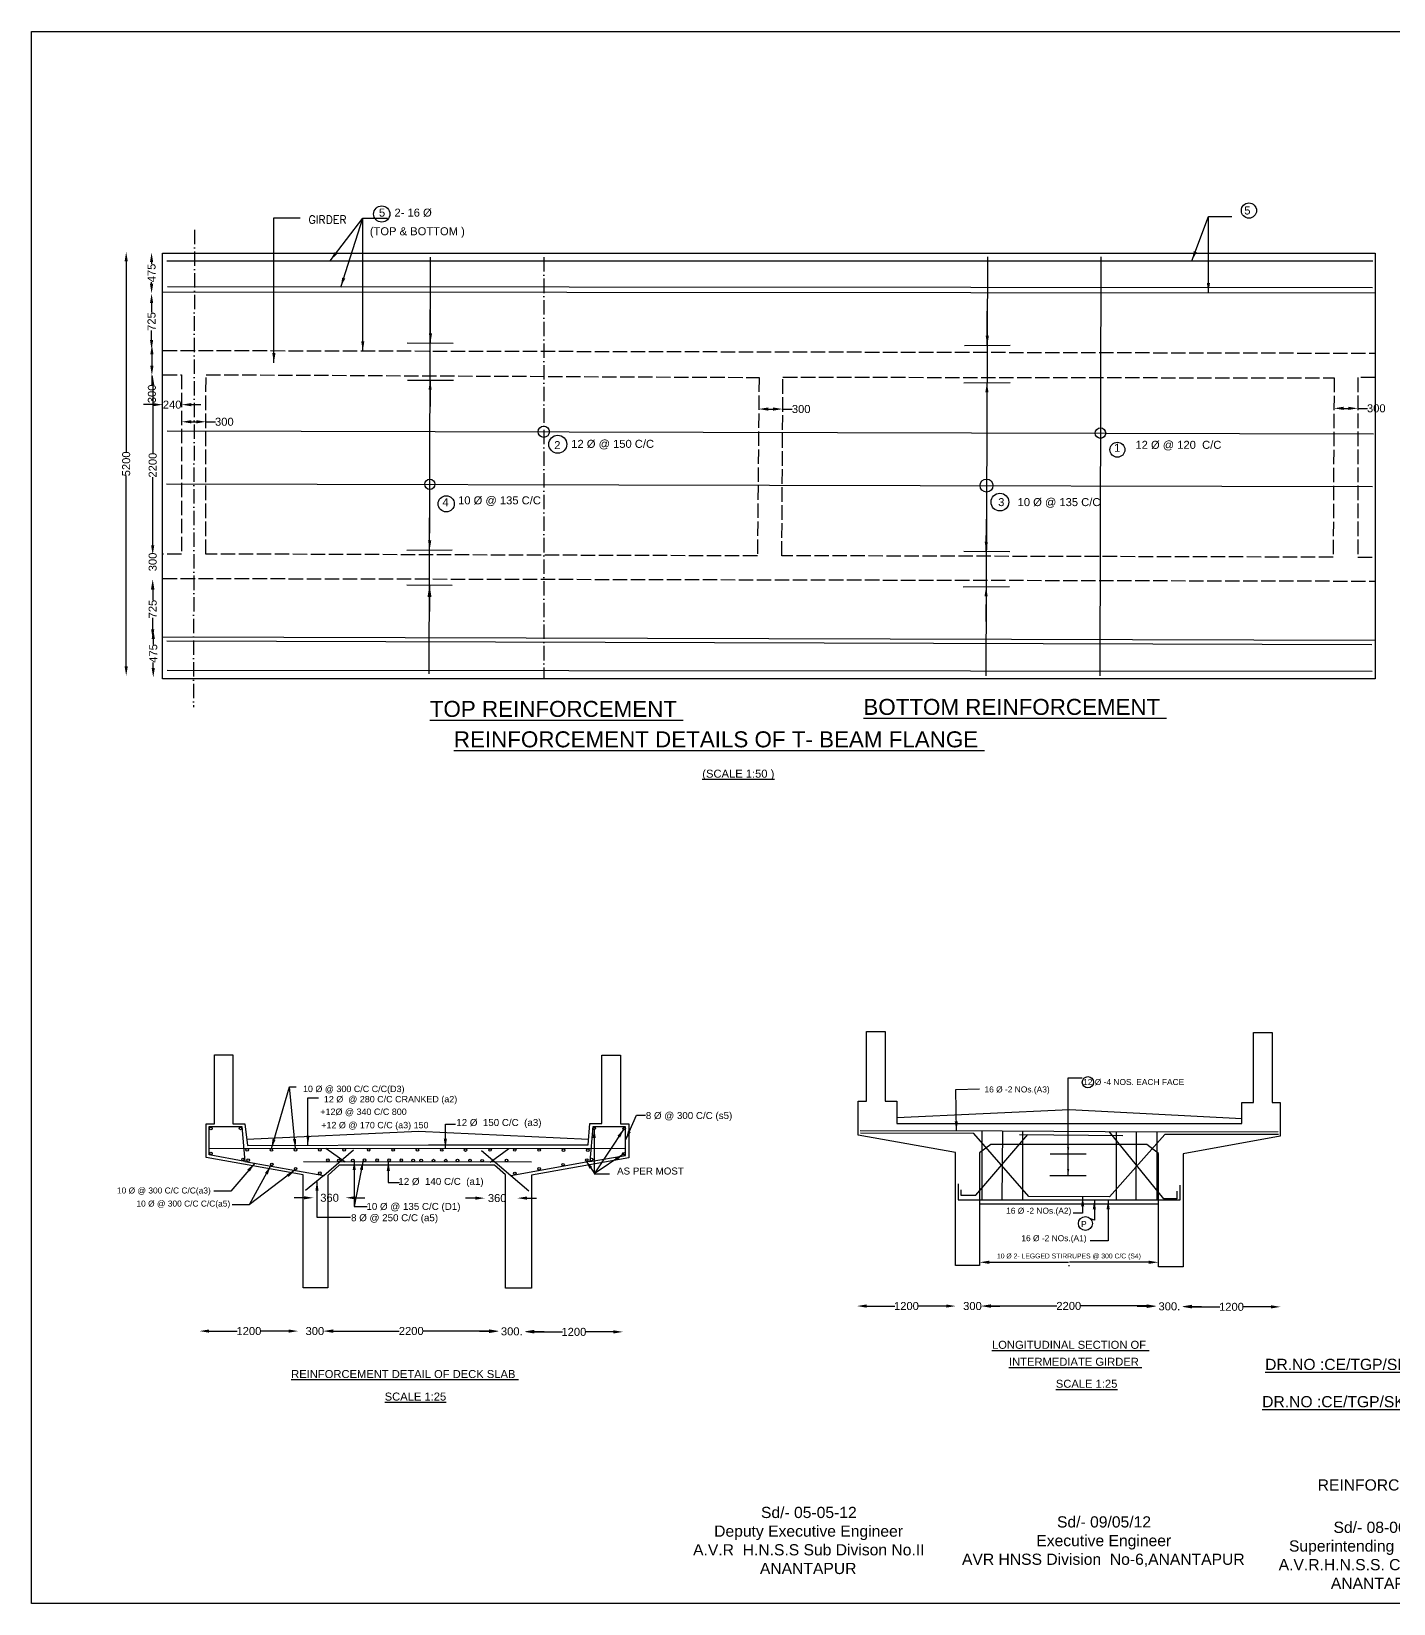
# Model space of a CAD drawing. Header units: millimetres. Extents: x 5124 to 2250965, y 2311 to 43897195.
# Drawn here: x 2223719 to 2240737, y 43877546 to 43897195 of the extents above; entities that cross this region are included whole.
import ezdxf

# ---------------------------------------------------------------- set-up
doc = ezdxf.new("R2010")
doc.units = ezdxf.units.MM
doc.header["$LTSCALE"] = 15
doc.header["$MEASUREMENT"] = 0
doc.linetypes.add('ACAD_ISO02W100', pattern=[15, 12, -3])
doc.linetypes.add('ACAD_ISO10W100', pattern=[18, 12, -3, 0, -3])
for name, color, linetype in [('DIMENSION', 7, 'Continuous'), ('DRAWING', 2, 'Continuous'), ('TEXT', 7, 'Continuous')]:
    doc.layers.add(name, color=color, linetype=linetype)
doc.styles.add('section', font='complex.shx', dxfattribs={"height": 100})
doc.styles.get("Standard").update_dxf_attribs({"font": 'arial.ttf', "height": 100})
doc.dimstyles.get("Standard").update_dxf_attribs({"dimtxt": 100, "dimasz": 100, "dimexe": 0.18, "dimexo": 0.0625, "dimgap": 0.09, "dimtad": 0, "dimdec": 0, "dimzin": 0, "dimdsep": 46, "dimtxsty": 'Standard', "dimcen": 0.09, "dimse1": 1, "dimse2": 1, "dimadec": 0, "dimazin": 0, "dimtfac": 1, "dimtdec": 0, "dimtofl": 0, "dimtmove": 0, "dimatfit": 3, "dimfxl": 1, "dimtolj": 1, "dimtzin": 0, "dimarcsym": 0})

# ---------------------------------------------------------------- blocks, each defined once
blk = doc.blocks.new('*D10')
at = {"layer": 'Defpoints', "color": 0, "transparency": 16777216}
for p in [(2234035, 43881264), (2235268, 43881264), (2235268, 43881264)]:
    blk.add_point(p, dxfattribs=at)
at = {"layer": 'DIMENSION', "color": 0, "lineweight": -2, "transparency": 16777216}
for p, q in [((2234155, 43881264), (2234507, 43881264)), ((2235148, 43881264), (2234796, 43881264))]:
    blk.add_line(p, q, dxfattribs=at)
at = {"layer": 'DIMENSION', "color": 0, "transparency": 16777216}
for points in [[(2234155, 43881284), (2234155, 43881244), (2234035, 43881264)], [(2235148, 43881284), (2235148, 43881244), (2235268, 43881264)]]:
    blk.add_solid(points, dxfattribs=at)
at = {"layer": 'DIMENSION', "color": 0, "transparency": 16777216, "insert": (2234651, 43881264), "char_height": 100, "attachment_point": 5}
blk.add_mtext('\\A1;1200', dxfattribs=at)
blk = doc.blocks.new('*D11')
at = {"layer": 'Defpoints', "color": 0, "transparency": 16777216}
for p in [(2235268, 43881264), (2235578, 43881264), (2235578, 43881264)]:
    blk.add_point(p, dxfattribs=at)
at = {"layer": 'DIMENSION', "color": 0, "lineweight": -2, "transparency": 16777216}
for p, q in [((2235148, 43881264), (2235028, 43881264)), ((2235698, 43881264), (2235818, 43881264))]:
    blk.add_line(p, q, dxfattribs=at)
at = {"layer": 'DIMENSION', "color": 0, "transparency": 16777216}
for points in [[(2235148, 43881284), (2235148, 43881244), (2235268, 43881264)], [(2235698, 43881284), (2235698, 43881244), (2235578, 43881264)]]:
    blk.add_solid(points, dxfattribs=at)
at = {"layer": 'DIMENSION', "color": 0, "transparency": 16777216, "insert": (2235476, 43881264), "char_height": 100, "attachment_point": 5}
blk.add_mtext('\\A1;300', dxfattribs=at)
blk = doc.blocks.new('*D12')
at = {"layer": 'Defpoints', "color": 0, "transparency": 16777216}
for p in [(2235586, 43881265), (2237773, 43881265), (2237773, 43881265)]:
    blk.add_point(p, dxfattribs=at)
at = {"layer": 'DIMENSION', "color": 0, "lineweight": -2, "transparency": 16777216}
for p, q in [((2235706, 43881265), (2236529, 43881265)), ((2237653, 43881265), (2236830, 43881265))]:
    blk.add_line(p, q, dxfattribs=at)
at = {"layer": 'DIMENSION', "color": 0, "transparency": 16777216}
for points in [[(2235706, 43881285), (2235706, 43881245), (2235586, 43881265)], [(2237653, 43881285), (2237653, 43881245), (2237773, 43881265)]]:
    blk.add_solid(points, dxfattribs=at)
at = {"layer": 'DIMENSION', "color": 0, "transparency": 16777216, "insert": (2236679, 43881265), "char_height": 100, "attachment_point": 5}
blk.add_mtext('\\A1;2200', dxfattribs=at)
blk = doc.blocks.new('*D13')
at = {"layer": 'Defpoints', "color": 0, "transparency": 16777216}
for p in [(2237773, 43881265), (2238099, 43881265), (2238099, 43881260)]:
    blk.add_point(p, dxfattribs=at)
at = {"layer": 'DIMENSION', "color": 0, "lineweight": -2, "transparency": 16777216}
for p, q in [((2237653, 43881260), (2237533, 43881260)), ((2238219, 43881260), (2238339, 43881260))]:
    blk.add_line(p, q, dxfattribs=at)
at = {"layer": 'DIMENSION', "color": 0, "transparency": 16777216}
for points in [[(2237653, 43881280), (2237653, 43881240), (2237773, 43881260)], [(2238219, 43881280), (2238219, 43881240), (2238099, 43881260)]]:
    blk.add_solid(points, dxfattribs=at)
at = {"layer": 'DIMENSION', "color": 0, "transparency": 16777216, "insert": (2237936, 43881260), "char_height": 100, "attachment_point": 5}
blk.add_mtext('\\A1;300.', dxfattribs=at)
blk = doc.blocks.new('*D14')
at = {"layer": 'Defpoints', "color": 0, "transparency": 16777216}
for p in [(2238099, 43881260), (2239324, 43881260), (2239324, 43881254)]:
    blk.add_point(p, dxfattribs=at)
at = {"layer": 'DIMENSION', "color": 0, "lineweight": -2, "transparency": 16777216}
for p, q in [((2238219, 43881254), (2238567, 43881254)), ((2239204, 43881254), (2238856, 43881254))]:
    blk.add_line(p, q, dxfattribs=at)
at = {"layer": 'DIMENSION', "color": 0, "transparency": 16777216}
for points in [[(2238219, 43881274), (2238219, 43881234), (2238099, 43881254)], [(2239204, 43881274), (2239204, 43881234), (2239324, 43881254)]]:
    blk.add_solid(points, dxfattribs=at)
at = {"layer": 'DIMENSION', "color": 0, "transparency": 16777216, "insert": (2238712, 43881254), "char_height": 100, "attachment_point": 5}
blk.add_mtext('\\A1;1200', dxfattribs=at)
blk = doc.blocks.new('*D15')
at = {"layer": 'Defpoints', "color": 0, "transparency": 16777216}
for p in [(2225819, 43880951), (2227052, 43880951), (2227052, 43880951)]:
    blk.add_point(p, dxfattribs=at)
at = {"layer": 'DIMENSION', "color": 0, "lineweight": -2, "transparency": 16777216}
for p, q in [((2225939, 43880951), (2226291, 43880951)), ((2226932, 43880951), (2226580, 43880951))]:
    blk.add_line(p, q, dxfattribs=at)
at = {"layer": 'DIMENSION', "color": 0, "transparency": 16777216}
for points in [[(2225939, 43880971), (2225939, 43880931), (2225819, 43880951)], [(2226932, 43880971), (2226932, 43880931), (2227052, 43880951)]]:
    blk.add_solid(points, dxfattribs=at)
at = {"layer": 'DIMENSION', "color": 0, "transparency": 16777216, "insert": (2226436, 43880951), "char_height": 100, "attachment_point": 5}
blk.add_mtext('\\A1;1200', dxfattribs=at)
blk = doc.blocks.new('*D16')
at = {"layer": 'Defpoints', "color": 0, "transparency": 16777216}
for p in [(2227052, 43880951), (2227362, 43880951), (2227362, 43880951)]:
    blk.add_point(p, dxfattribs=at)
at = {"layer": 'DIMENSION', "color": 0, "lineweight": -2, "transparency": 16777216}
for p, q in [((2226932, 43880951), (2226812, 43880951)), ((2227482, 43880951), (2227602, 43880951))]:
    blk.add_line(p, q, dxfattribs=at)
at = {"layer": 'DIMENSION', "color": 0, "transparency": 16777216}
for points in [[(2226932, 43880971), (2226932, 43880931), (2227052, 43880951)], [(2227482, 43880971), (2227482, 43880931), (2227362, 43880951)]]:
    blk.add_solid(points, dxfattribs=at)
at = {"layer": 'DIMENSION', "color": 0, "transparency": 16777216, "insert": (2227260, 43880951), "char_height": 100, "attachment_point": 5}
blk.add_mtext('\\A1;300', dxfattribs=at)
blk = doc.blocks.new('*D17')
at = {"layer": 'Defpoints', "color": 0, "transparency": 16777216}
for p in [(2227370, 43880952), (2229557, 43880952), (2229557, 43880952)]:
    blk.add_point(p, dxfattribs=at)
at = {"layer": 'DIMENSION', "color": 0, "lineweight": -2, "transparency": 16777216}
for p, q in [((2227490, 43880952), (2228314, 43880952)), ((2229437, 43880952), (2228614, 43880952))]:
    blk.add_line(p, q, dxfattribs=at)
at = {"layer": 'DIMENSION', "color": 0, "transparency": 16777216}
for points in [[(2227490, 43880972), (2227490, 43880932), (2227370, 43880952)], [(2229437, 43880972), (2229437, 43880932), (2229557, 43880952)]]:
    blk.add_solid(points, dxfattribs=at)
at = {"layer": 'DIMENSION', "color": 0, "transparency": 16777216, "insert": (2228464, 43880952), "char_height": 100, "attachment_point": 5}
blk.add_mtext('\\A1;2200', dxfattribs=at)
blk = doc.blocks.new('*D18')
at = {"layer": 'Defpoints', "color": 0, "transparency": 16777216}
for p in [(2229557, 43880952), (2229883, 43880952), (2229883, 43880947)]:
    blk.add_point(p, dxfattribs=at)
at = {"layer": 'DIMENSION', "color": 0, "lineweight": -2, "transparency": 16777216}
for p, q in [((2229437, 43880947), (2229317, 43880947)), ((2230003, 43880947), (2230123, 43880947))]:
    blk.add_line(p, q, dxfattribs=at)
at = {"layer": 'DIMENSION', "color": 0, "transparency": 16777216}
for points in [[(2229437, 43880967), (2229437, 43880927), (2229557, 43880947)], [(2230003, 43880967), (2230003, 43880927), (2229883, 43880947)]]:
    blk.add_solid(points, dxfattribs=at)
at = {"layer": 'DIMENSION', "color": 0, "transparency": 16777216, "insert": (2229720, 43880947), "char_height": 100, "attachment_point": 5}
blk.add_mtext('\\A1;300.', dxfattribs=at)
blk = doc.blocks.new('*D19')
at = {"layer": 'Defpoints', "color": 0, "transparency": 16777216}
for p in [(2229883, 43880947), (2231109, 43880947), (2231109, 43880941)]:
    blk.add_point(p, dxfattribs=at)
at = {"layer": 'DIMENSION', "color": 0, "lineweight": -2, "transparency": 16777216}
for p, q in [((2230003, 43880941), (2230352, 43880941)), ((2230989, 43880941), (2230641, 43880941))]:
    blk.add_line(p, q, dxfattribs=at)
at = {"layer": 'DIMENSION', "color": 0, "transparency": 16777216}
for points in [[(2230003, 43880961), (2230003, 43880921), (2229883, 43880941)], [(2230989, 43880961), (2230989, 43880921), (2231109, 43880941)]]:
    blk.add_solid(points, dxfattribs=at)
at = {"layer": 'DIMENSION', "color": 0, "transparency": 16777216, "insert": (2230496, 43880941), "char_height": 100, "attachment_point": 5}
blk.add_mtext('\\A1;1200', dxfattribs=at)
blk = doc.blocks.new('*D20')
at = {"layer": 'Defpoints', "color": 0, "transparency": 16777216}
for p in [(2227243, 43882603), (2227645, 43882617), (2227645, 43882617)]:
    blk.add_point(p, dxfattribs=at)
at = {"layer": 'DIMENSION', "color": 0, "lineweight": -2, "transparency": 16777216}
for p, q in [((2227123, 43882617), (2227003, 43882617)), ((2227765, 43882617), (2227885, 43882617))]:
    blk.add_line(p, q, dxfattribs=at)
at = {"layer": 'DIMENSION', "color": 0, "transparency": 16777216}
for points in [[(2227123, 43882637), (2227123, 43882597), (2227243, 43882617)], [(2227765, 43882637), (2227765, 43882597), (2227645, 43882617)]]:
    blk.add_solid(points, dxfattribs=at)
at = {"layer": 'DIMENSION', "color": 0, "transparency": 16777216, "insert": (2227444, 43882617), "char_height": 100, "attachment_point": 5}
blk.add_mtext('\\A1;360', dxfattribs=at)
blk = doc.blocks.new('*D21')
at = {"layer": 'Defpoints', "color": 0, "transparency": 16777216}
for p in [(2229384, 43882596), (2229789, 43882620), (2229789, 43882613)]:
    blk.add_point(p, dxfattribs=at)
at = {"layer": 'DIMENSION', "color": 0, "lineweight": -2, "transparency": 16777216}
for p, q in [((2229264, 43882613), (2229144, 43882613)), ((2229909, 43882613), (2230029, 43882613))]:
    blk.add_line(p, q, dxfattribs=at)
at = {"layer": 'DIMENSION', "color": 0, "transparency": 16777216}
for points in [[(2229264, 43882633), (2229264, 43882593), (2229384, 43882613)], [(2229909, 43882633), (2229909, 43882593), (2229789, 43882613)]]:
    blk.add_solid(points, dxfattribs=at)
at = {"layer": 'DIMENSION', "color": 0, "transparency": 16777216, "insert": (2229538, 43882613), "char_height": 100, "attachment_point": 5}
blk.add_mtext('\\A1;360', dxfattribs=at)
blk = doc.blocks.new('*D22')
at = {"layer": 'Defpoints', "color": 0, "transparency": 16777216}
for p in [(2225234, 43894431), (2225220, 43893921), (2225224, 43893921)]:
    blk.add_point(p, dxfattribs=at)
at = {"layer": 'DIMENSION', "color": 0, "lineweight": -2, "transparency": 16777216}
for p, q in [((2225220, 43894311), (2225220, 43894289)), ((2225220, 43894041), (2225220, 43894063))]:
    blk.add_line(p, q, dxfattribs=at)
at = {"layer": 'DIMENSION', "color": 0, "transparency": 16777216}
for points in [[(2225200, 43894311), (2225240, 43894311), (2225220, 43894431)], [(2225200, 43894041), (2225240, 43894041), (2225220, 43893921)]]:
    blk.add_solid(points, dxfattribs=at)
at = {"layer": 'DIMENSION', "color": 0, "transparency": 16777216, "insert": (2225220, 43894176), "char_height": 100, "attachment_point": 5, "rotation": 90}
blk.add_mtext('\\A1;475', dxfattribs=at)
blk = doc.blocks.new('*D23')
at = {"layer": 'Defpoints', "color": 0, "transparency": 16777216}
for p in [(2225220, 43893921), (2225220, 43893218), (2225220, 43893218)]:
    blk.add_point(p, dxfattribs=at)
at = {"layer": 'DIMENSION', "color": 0, "lineweight": -2, "transparency": 16777216}
for p, q in [((2225220, 43893801), (2225220, 43893680)), ((2225220, 43893338), (2225220, 43893459))]:
    blk.add_line(p, q, dxfattribs=at)
at = {"layer": 'DIMENSION', "color": 0, "transparency": 16777216}
for points in [[(2225200, 43893801), (2225240, 43893801), (2225220, 43893921)], [(2225200, 43893338), (2225240, 43893338), (2225220, 43893218)]]:
    blk.add_solid(points, dxfattribs=at)
at = {"layer": 'DIMENSION', "color": 0, "transparency": 16777216, "insert": (2225220, 43893569), "char_height": 100, "attachment_point": 5, "rotation": 90}
blk.add_mtext('\\A1;725', dxfattribs=at)
blk = doc.blocks.new('*D24')
at = {"layer": 'Defpoints', "color": 0, "transparency": 16777216}
for p in [(2225210, 43893278), (2225210, 43892896), (2225224, 43892896)]:
    blk.add_point(p, dxfattribs=at)
at = {"layer": 'DIMENSION', "color": 0, "lineweight": -2, "transparency": 16777216}
for p, q in [((2225224, 43893158), (2225224, 43893016)), ((2225224, 43892896), (2225224, 43892776))]:
    blk.add_line(p, q, dxfattribs=at)
at = {"layer": 'DIMENSION', "color": 0, "transparency": 16777216}
for points in [[(2225204, 43893158), (2225244, 43893158), (2225224, 43893278)], [(2225204, 43893016), (2225244, 43893016), (2225224, 43892896)]]:
    blk.add_solid(points, dxfattribs=at)
at = {"layer": 'DIMENSION', "color": 0, "transparency": 16777216, "insert": (2225224, 43892665), "char_height": 100, "attachment_point": 5, "rotation": 90}
blk.add_mtext('\\A1;300', dxfattribs=at)
blk = doc.blocks.new('*D25')
at = {"layer": 'Defpoints', "color": 0, "transparency": 16777216}
for p in [(2225224, 43892896), (2225224, 43890652), (2225234, 43890652)]:
    blk.add_point(p, dxfattribs=at)
at = {"layer": 'DIMENSION', "color": 0, "lineweight": -2, "transparency": 16777216}
for p, q in [((2225234, 43892776), (2225234, 43891924)), ((2225234, 43890772), (2225234, 43891624))]:
    blk.add_line(p, q, dxfattribs=at)
at = {"layer": 'DIMENSION', "color": 0, "transparency": 16777216}
for points in [[(2225214, 43892776), (2225254, 43892776), (2225234, 43892896)], [(2225214, 43890772), (2225254, 43890772), (2225234, 43890652)]]:
    blk.add_solid(points, dxfattribs=at)
at = {"layer": 'DIMENSION', "color": 0, "transparency": 16777216, "insert": (2225234, 43891774), "char_height": 100, "attachment_point": 5, "rotation": 90}
blk.add_mtext('\\A1;2200', dxfattribs=at)
blk = doc.blocks.new('*D26')
at = {"layer": 'Defpoints', "color": 0, "transparency": 16777216}
for p in [(2225234, 43890652), (2225234, 43890337), (2225234, 43890337)]:
    blk.add_point(p, dxfattribs=at)
at = {"layer": 'DIMENSION', "color": 0, "lineweight": -2, "transparency": 16777216}
for p, q in [((2225234, 43890772), (2225234, 43890892)), ((2225234, 43890217), (2225234, 43890097))]:
    blk.add_line(p, q, dxfattribs=at)
at = {"layer": 'DIMENSION', "color": 0, "transparency": 16777216}
for points in [[(2225214, 43890772), (2225254, 43890772), (2225234, 43890652)], [(2225214, 43890217), (2225254, 43890217), (2225234, 43890337)]]:
    blk.add_solid(points, dxfattribs=at)
at = {"layer": 'DIMENSION', "color": 0, "transparency": 16777216, "insert": (2225234, 43890564), "char_height": 100, "attachment_point": 5, "rotation": 90}
blk.add_mtext('\\A1;300', dxfattribs=at)
blk = doc.blocks.new('*D27')
at = {"layer": 'Defpoints', "color": 0, "transparency": 16777216}
for p in [(2225236, 43890348), (2225234, 43889602), (2225236, 43889602)]:
    blk.add_point(p, dxfattribs=at)
at = {"layer": 'DIMENSION', "color": 0, "lineweight": -2, "transparency": 16777216}
for p, q in [((2225234, 43890228), (2225234, 43890085)), ((2225234, 43889722), (2225234, 43889864))]:
    blk.add_line(p, q, dxfattribs=at)
at = {"layer": 'DIMENSION', "color": 0, "transparency": 16777216}
for points in [[(2225214, 43890228), (2225254, 43890228), (2225234, 43890348)], [(2225214, 43889722), (2225254, 43889722), (2225234, 43889602)]]:
    blk.add_solid(points, dxfattribs=at)
at = {"layer": 'DIMENSION', "color": 0, "transparency": 16777216, "insert": (2225234, 43889975), "char_height": 100, "attachment_point": 5, "rotation": 90}
blk.add_mtext('\\A1;725', dxfattribs=at)
blk = doc.blocks.new('*D28')
at = {"layer": 'Defpoints', "color": 0, "transparency": 16777216}
for p in [(2225214, 43889722), (2225214, 43889120), (2225241, 43889120)]:
    blk.add_point(p, dxfattribs=at)
at = {"layer": 'DIMENSION', "color": 0, "lineweight": -2, "transparency": 16777216}
for p, q in [((2225241, 43889602), (2225241, 43889534)), ((2225241, 43889240), (2225241, 43889308))]:
    blk.add_line(p, q, dxfattribs=at)
at = {"layer": 'DIMENSION', "color": 0, "transparency": 16777216}
for points in [[(2225221, 43889602), (2225261, 43889602), (2225241, 43889722)], [(2225221, 43889240), (2225261, 43889240), (2225241, 43889120)]]:
    blk.add_solid(points, dxfattribs=at)
at = {"layer": 'DIMENSION', "color": 0, "transparency": 16777216, "insert": (2225241, 43889421), "char_height": 100, "attachment_point": 5, "rotation": 90}
blk.add_mtext('\\A1;475', dxfattribs=at)
blk = doc.blocks.new('*D29')
at = {"layer": 'Defpoints', "color": 0, "transparency": 16777216}
for p in [(2224903, 43894440), (2224988, 43894440), (2224988, 43889141)]:
    blk.add_point(p, dxfattribs=at)
at = {"layer": 'DIMENSION', "color": 0, "lineweight": -2, "transparency": 16777216}
for p, q in [((2224903, 43894320), (2224903, 43891940)), ((2224903, 43889261), (2224903, 43891641))]:
    blk.add_line(p, q, dxfattribs=at)
at = {"layer": 'DIMENSION', "color": 0, "transparency": 16777216}
for points in [[(2224883, 43894320), (2224923, 43894320), (2224903, 43894440)], [(2224883, 43889261), (2224923, 43889261), (2224903, 43889141)]]:
    blk.add_solid(points, dxfattribs=at)
at = {"layer": 'DIMENSION', "color": 0, "transparency": 16777216, "insert": (2224903, 43891790), "char_height": 100, "attachment_point": 5, "rotation": 90}
blk.add_mtext('\\A1;5200', dxfattribs=at)
blk = doc.blocks.new('*D30')
at = {"layer": 'Defpoints', "color": 0, "transparency": 16777216}
for p in [(2225358, 43892530), (2225596, 43892530), (2225596, 43892530)]:
    blk.add_point(p, dxfattribs=at)
at = {"layer": 'DIMENSION', "color": 0, "lineweight": -2, "transparency": 16777216}
for p, q in [((2225238, 43892530), (2225118, 43892530)), ((2225716, 43892530), (2225836, 43892530))]:
    blk.add_line(p, q, dxfattribs=at)
at = {"layer": 'DIMENSION', "color": 0, "transparency": 16777216}
for points in [[(2225238, 43892550), (2225238, 43892510), (2225358, 43892530)], [(2225716, 43892550), (2225716, 43892510), (2225596, 43892530)]]:
    blk.add_solid(points, dxfattribs=at)
at = {"layer": 'DIMENSION', "color": 0, "transparency": 16777216, "insert": (2225477, 43892530), "char_height": 100, "attachment_point": 5}
blk.add_mtext('\\A1;240', dxfattribs=at)
blk = doc.blocks.new('*D31')
at = {"layer": 'Defpoints', "color": 0, "transparency": 16777216}
for p in [(2225596, 43892347), (2225899, 43892347), (2225899, 43892316)]:
    blk.add_point(p, dxfattribs=at)
at = {"layer": 'DIMENSION', "color": 0, "lineweight": -2, "transparency": 16777216}
for p, q in [((2225716, 43892316), (2225779, 43892316)), ((2225899, 43892316), (2226019, 43892316))]:
    blk.add_line(p, q, dxfattribs=at)
at = {"layer": 'DIMENSION', "color": 0, "transparency": 16777216}
for points in [[(2225716, 43892336), (2225716, 43892296), (2225596, 43892316)], [(2225779, 43892336), (2225779, 43892296), (2225899, 43892316)]]:
    blk.add_solid(points, dxfattribs=at)
at = {"layer": 'DIMENSION', "color": 0, "transparency": 16777216, "insert": (2226129, 43892316), "char_height": 100, "attachment_point": 5}
blk.add_mtext('\\A1;300', dxfattribs=at)
blk = doc.blocks.new('*D32')
at = {"layer": 'Defpoints', "color": 0, "transparency": 16777216}
for p in [(2239992, 43892484), (2240291, 43892484), (2240291, 43892484)]:
    blk.add_point(p, dxfattribs=at)
at = {"layer": 'DIMENSION', "color": 0, "lineweight": -2, "transparency": 16777216}
for p, q in [((2240112, 43892484), (2240171, 43892484)), ((2240291, 43892484), (2240411, 43892484))]:
    blk.add_line(p, q, dxfattribs=at)
at = {"layer": 'DIMENSION', "color": 0, "transparency": 16777216}
for points in [[(2240112, 43892504), (2240112, 43892464), (2239992, 43892484)], [(2240171, 43892504), (2240171, 43892464), (2240291, 43892484)]]:
    blk.add_solid(points, dxfattribs=at)
at = {"layer": 'DIMENSION', "color": 0, "transparency": 16777216, "insert": (2240521, 43892484), "char_height": 100, "attachment_point": 5}
blk.add_mtext('\\A1;300', dxfattribs=at)
blk = doc.blocks.new('*D33')
at = {"layer": 'Defpoints', "color": 0, "transparency": 16777216}
for p in [(2232806, 43892477), (2233105, 43892475), (2233105, 43892475)]:
    blk.add_point(p, dxfattribs=at)
at = {"layer": 'DIMENSION', "color": 0, "lineweight": -2, "transparency": 16777216}
for p, q in [((2232926, 43892475), (2232985, 43892475)), ((2233105, 43892475), (2233225, 43892475))]:
    blk.add_line(p, q, dxfattribs=at)
at = {"layer": 'DIMENSION', "color": 0, "transparency": 16777216}
for points in [[(2232926, 43892495), (2232926, 43892455), (2232806, 43892475)], [(2232985, 43892495), (2232985, 43892455), (2233105, 43892475)]]:
    blk.add_solid(points, dxfattribs=at)
at = {"layer": 'DIMENSION', "color": 0, "transparency": 16777216, "insert": (2233336, 43892475), "char_height": 100, "attachment_point": 5}
blk.add_mtext('\\A1;300', dxfattribs=at)
blk = doc.blocks.new('*D34')
at = {"layer": 'Defpoints', "color": 0, "transparency": 16777216}
for p in [(2235566, 43881804), (2237799, 43881811), (2237799, 43881804)]:
    blk.add_point(p, dxfattribs=at)
at = {"layer": 'DIMENSION', "color": 0, "lineweight": -2, "transparency": 16777216}
for p, q in [((2235686, 43881811), (2236675, 43881811)), ((2237679, 43881811), (2236689, 43881811))]:
    blk.add_line(p, q, dxfattribs=at)
at = {"layer": 'DIMENSION', "color": 0, "transparency": 16777216}
for points in [[(2235686, 43881831), (2235686, 43881791), (2235566, 43881811)], [(2237679, 43881831), (2237679, 43881791), (2237799, 43881811)]]:
    blk.add_solid(points, dxfattribs=at)
at = {"layer": 'DIMENSION', "color": 0, "transparency": 16777216, "insert": (2236682, 43881811), "char_height": 100, "attachment_point": 5}
blk.add_mtext('\\A1;.', dxfattribs=at)

msp = doc.modelspace()

# ---------------------------------------------------------------- linework, layer by layer
at = {"layer": 'DIMENSION', "color": 0}
for centre, radius in [((2228095.6, 43894912.6), 101.3), ((2238930.2, 43894955.6), 95), ((2230295, 43892035.4), 112.2), ((2237286.6, 43891966.6), 93.9), ((2228901.2, 43891290.7), 101.1), ((2235819.2, 43891312.2), 111.2), ((2236919.2, 43884061.4), 70.8), ((2236886.8, 43882296.2), 87)]:
    msp.add_circle(centre, radius, dxfattribs=at)
at = {"layer": 'DRAWING', "color": 0}
for points in [[(2223719.2, 43897194.7), (2250652.8, 43897194.7), (2250652.8, 43877545.7), (2223719.2, 43877545.7)], [(2225357.7, 43894425.5), (2240508.8, 43894425.5), (2240508.8, 43889103.8), (2225357.7, 43889103.8)]]:
    msp.add_lwpolyline(points, close=True, dxfattribs=at)
at = {"layer": 'DRAWING', "color": 0, "linetype": 'ACAD_ISO10W100'}
for points in [[(2225756.4, 43894714.6), (2225743.2, 43888748.7)], [(2230120.5, 43894375.5), (2230119, 43889112.2)]]:
    msp.add_lwpolyline(points, dxfattribs=at)
at = {"layer": 'DRAWING', "color": 0}
for points in [[(2225412, 43894329.3), (2240479, 43894329.3)], [(2228689.6, 43889166.4), (2228704.7, 43894374.9)], [(2235663.4, 43894378.8), (2235641.8, 43889138.8)], [(2237079.3, 43894377.5), (2237067.6, 43889140.8)], [(2225357.7, 43893940.3), (2240508.8, 43893929.1)], [(2240474.4, 43893991.5), (2225418, 43894000.7)], [(2228414.8, 43893302.6), (2228987.1, 43893298.6)], [(2235376, 43893271), (2235946.4, 43893272)], [(2228415.5, 43892835.1), (2228992.5, 43892837.7)], [(2235367.1, 43892801.4), (2235947.3, 43892808.3)], [(2225413.3, 43892202.8), (2240486.8, 43892165.8)], [(2225408.2, 43891541.6), (2240474.7, 43891508.4)], [(2228410.4, 43890710.9), (2228974.9, 43890715)], [(2235366.2, 43890697.1), (2235940.7, 43890694)], [(2228409.1, 43890280.2), (2228974.9, 43890273.4)], [(2235360.8, 43890253.1), (2235939.8, 43890256.9)], [(2225357.7, 43889626.2), (2240508.8, 43889588.1)], [(2240467, 43889528.4), (2225410.4, 43889573.2)], [(2225412.7, 43889212.5), (2240469.9, 43889199.1)], [(2234048.8, 43883823.6), (2234153.7, 43883823.6), (2234153.7, 43884693.6), (2234383.7, 43884693.6), (2234383.7, 43883823.6), (2234530.1, 43883823.6), (2234530.1, 43883546.7), (2238842.8, 43883546.7), (2238842.8, 43883809.3), (2238988.7, 43883809.3), (2238988.7, 43884684.8), (2239221.5, 43884684.8), (2239221.5, 43883809.3), (2239322.3, 43883809.3), (2239322.3, 43883389.4), (2238109, 43883165.9), (2238109, 43881752.6), (2237798.6, 43881752.6), (2237798.6, 43883170.2), (2237655, 43883283), (2235707.4, 43883283), (2235565.8, 43883181), (2235565.8, 43881771.8), (2235262.5, 43881771.8), (2235262.5, 43883182.8), (2234048.8, 43883398), (2234048.8, 43883823.6)], [(2226005.7, 43883540), (2226005.7, 43884403.4), (2226236, 43884403.4), (2226236, 43883540), (2226385, 43883540), (2226417.3, 43883272.4), (2228680.5, 43883278.7), (2230673.5, 43883277.1), (2230697.4, 43883545.6), (2230843.7, 43883545.6), (2230843.7, 43884399.8), (2231079.9, 43884399.8), (2231079.9, 43883540.6), (2231182.6, 43883540.6), (2231182.6, 43883118.1), (2229965.3, 43882901), (2229965.3, 43881488.7), (2229642.7, 43881488.7), (2229642.7, 43882902.7), (2229505.8, 43883024.8), (2227564.8, 43883024.8), (2227420.4, 43882894.2), (2227420.4, 43881490.9), (2227113.1, 43881490.9), (2227113.1, 43882902), (2225901.2, 43883121.9), (2225901.2, 43883540), (2226005.7, 43883540)], [(2236671.2, 43882895.3), (2236671.2, 43884116.1), (2236845.4, 43884116.1)], [(2234530.1, 43883619.5), (2236686.3, 43883718.9), (2238842.8, 43883609.8)], [(2225939.1, 43883506.4), (2226348.8, 43883506.4), (2226386.1, 43883071.2), (2225939.8, 43883153.7), (2225939.1, 43883506.4)], [(2225939.6, 43883238.2), (2231142.4, 43883232.4), (2231142.4, 43883503), (2230732.9, 43883503), (2230695.1, 43883071.8), (2231142.4, 43883145.9), (2231142.4, 43883232.4)], [(2226408.1, 43883348.6), (2228556.6, 43883451.8), (2230680.1, 43883350.3)], [(2234073.6, 43883458.1), (2235846.6, 43883452.6), (2237778.1, 43883439.6), (2239295.8, 43883444.9)], [(2239299.1, 43883409.5), (2237879, 43883409.6), (2237187.3, 43882628.2), (2236179.9, 43882635), (2235492.6, 43883421.6), (2234078.2, 43883423.9)], [(2235328.6, 43882718.3), (2235328.6, 43882649.5), (2235517.4, 43882649.5), (2236165.6, 43883409.3)], [(2235596.4, 43882591.2), (2235599, 43883453.4)], [(2235847.5, 43882591.2), (2235853.3, 43883452.6)], [(2236064, 43883409.7), (2237354.1, 43883395.3)], [(2236101.9, 43883450.9), (2236101.9, 43882591.2)], [(2238029.4, 43882700.6), (2238029.4, 43882604.9), (2237866.4, 43882604.9), (2237185.1, 43883443.6)], [(2237271.4, 43883443), (2237271.4, 43882591.2)], [(2237519.3, 43882591.2), (2237525, 43883441.3)], [(2237778.1, 43883439.6), (2237778.1, 43882591.2)], [(2226386.1, 43883071.2), (2227371.4, 43882896.1), (2227741.1, 43883216.3)], [(2227395.4, 43883236.6), (2227638.6, 43883064.6)], [(2229342.8, 43883208.1), (2229934, 43882704.9)], [(2229448.6, 43883063.8), (2229681.4, 43883234)], [(2236445.2, 43883167.1), (2236898.3, 43883167.1)], [(2229965.7, 43883063.5), (2227118.7, 43883064.8)], [(2230695.1, 43883071.8), (2229708.2, 43882892)], [(2227371.4, 43882896.1), (2227144.4, 43882708.4)], [(2235299.1, 43882790.5), (2235299.1, 43882591.2), (2238071.9, 43882591.2), (2238071.9, 43882774.2)], [(2236444, 43882895.3), (2236898.3, 43882895.3)], [(2235565.8, 43882543), (2237798.6, 43882543)]]:
    msp.add_lwpolyline(points, dxfattribs=at)
at = {"layer": 'DRAWING', "color": 0, "linetype": 'ACAD_ISO02W100'}
for points in [[(2225357.7, 43893208.4), (2240508.8, 43893173.4)], [(2225357.7, 43892904.5), (2225595.8, 43892904.5), (2225595.8, 43890663.3), (2225357.7, 43890663.3)], [(2225900.2, 43892904.5), (2232809.9, 43892869.8), (2232788.2, 43890639.1), (2225895.8, 43890663.3), (2225900.2, 43892904.5)], [(2233107.9, 43892873.9), (2239994.1, 43892864.4), (2239982.3, 43890623.3), (2233093.8, 43890641.9), (2233107.9, 43892873.9)], [(2240508.8, 43892867.7), (2240508.8, 43892867.7), (2240291.1, 43892867.7), (2240291.1, 43890622.5), (2240508.8, 43890622.5)], [(2225357.7, 43890358.7), (2240508.8, 43890324.8)]]:
    msp.add_lwpolyline(points, dxfattribs=at)
at = {"layer": 'DRAWING', "color": 0}
for centre, radius in [((2230119.9, 43892191.2), 70.6), ((2237074.4, 43892174.1), 65.7), ((2228696.4, 43891534.4), 64.3), ((2235651.6, 43891519), 80.7), ((2225960.2, 43883484.1), 16.3), ((2226330.8, 43883484.4), 16.3), ((2230750, 43883484.6), 16.3), ((2231123.8, 43883482), 16.3), ((2225962.1, 43883170.8), 16.3), ((2226413.9, 43883215.6), 16.3), ((2226716.6, 43883215.2), 16.3), ((2227018.5, 43883216.1), 16.3), ((2227322.2, 43883217.5), 16.3), ((2227625.2, 43883215.9), 16.3), ((2227932.3, 43883216.3), 16.3), ((2228239, 43883214.7), 16.3), ((2228540.8, 43883216.9), 16.3), ((2228844.8, 43883215), 16.3), ((2229142.7, 43883213.7), 16.3), ((2229448.9, 43883214.4), 16.3), ((2229757.2, 43883214.2), 16.3), ((2230061.5, 43883214.4), 16.3), ((2230367.2, 43883213.3), 16.3), ((2230670.6, 43883213), 16.3), ((2231121.3, 43883166.3), 16.3), ((2226362.1, 43883096.9), 16.3), ((2226426.4, 43883087.9), 16.3), ((2226723.3, 43883034.5), 16.3), ((2227020, 43882980.7), 16.3), ((2227322, 43882925.7), 16.3), ((2227423.5, 43883086.3), 16.3), ((2227560.3, 43883085.2), 16.3), ((2227735.4, 43883083.2), 16.3), ((2227881.7, 43883086.8), 16.3), ((2228037, 43883087.2), 16.3), ((2228187, 43883086.8), 16.3), ((2228340, 43883087.2), 16.3), ((2228487.4, 43883083.1), 16.3), ((2228588.8, 43883083.1), 16.3), ((2228741.2, 43883082), 16.3), ((2228895.1, 43883082.1), 16.3), ((2229043.1, 43883082.3), 16.3), ((2229198.3, 43883082.6), 16.3), ((2229351, 43883081.2), 16.3), ((2229655.6, 43883082.9), 16.3), ((2229758.1, 43882922.3), 16.3), ((2230062.8, 43882978.5), 16.3), ((2230360.8, 43883031.3), 16.3), ((2230657.5, 43883089), 16.3), ((2230717.4, 43883096.5), 16.3)]:
    msp.add_circle(centre, radius, dxfattribs=at)

# ---------------------------------------------------------------- texts
at = {"layer": 'TEXT', "color": 0}
for s, height, p in [('5   2- 16 Ø', 100, (2228060.6, 43894880.2)), ('5', 100, (2238871.7, 43894906.9)), ('(TOP & BOTTOM )', 100, (2227946.6, 43894647.4)), ('2', 100, (2230250.7, 43891973.9)), ('12 Ø @ 150 C/C ', 100, (2230463.2, 43891990.3)), ('1', 100, (2237244.7, 43891940.8)), ('12 Ø @ 120  C/C ', 100, (2237512.1, 43891978.1)), ('10 Ø @ 135 C/C ', 100, (2229049.6, 43891284.1)), ('10 Ø @ 135 C/C', 100, (2236040, 43891262.1)), ('4', 100, (2228853.5, 43891260)), ('3', 100, (2235796.7, 43891262.1)), ('%%UTOP REINFORCEMENT ', 200, (2228696, 43888627.4)), ('%%UBOTTOM REINFORCEMENT ', 200, (2234113.2, 43888652.5)), ('%%UREINFORCEMENT DETAILS OF T- BEAM FLANGE ', 200, (2228996.6, 43888247.2)), ('%%U(SCALE 1:50 )', 100, (2232100.3, 43887867.9)), ('12 Ø -4 NOS. EACH FACE ', 75, (2236858.5, 43884026.6)), ('10 Ø @ 300 C/C C/C(D3) ', 80, (2227111.5, 43883938.2)), ('16 Ø -2 NOs.(A3)', 75, (2235625.9, 43883933.8)), ('+12Ø @ 340 C/C 800', 80, (2227328.1, 43883652.5)), ('12 Ø  @ 280 C/C CRANKED (a2)', 80, (2227372.7, 43883809.8)), ('+12 Ø @ 170 C/C (a3) 150 ', 80, (2227339.8, 43883485.7)), ('12 Ø  150 C/C  (a3)', 87.363, (2229026.7, 43883514.3)), ('8 Ø @ 300 C/C (s5) ', 87.363, (2231395, 43883601.6)), ('AS PER MOST ', 87.363, (2231036, 43882908)), ('10 Ø @ 300 C/C C/C(a3) ', 75, (2224787.7, 43882670.8)), ('12 Ø  140 C/C  (a1)', 87.363, (2228303.2, 43882778)), ('10 Ø @ 300 C/C C/C(a5) ', 75, (2225030.6, 43882507.5)), ('10 Ø @ 135 C/C (D1) ', 87.363, (2227904.2, 43882465.5)), ('8 Ø @ 250 C/C (a5) ', 87.363, (2227712.5, 43882324.3)), ('16 Ø -2 NOs.(A2)', 75, (2235896.3, 43882417.7)), ('16 Ø -2 NOs.(A1)', 75, (2236086.5, 43882074.7)), ('P', 75, (2236832.7, 43882250.6)), ('10 Ø 2- LEGGED STIRRUPES @ 300 C/C (S4)', 60.779, (2235782, 43881859.5)), ('%%ULONGITUDINAL SECTION OF ', 100, (2235719.9, 43880729.7)), ('%%UINTERMEDIATE GIRDER ', 100, (2235932.3, 43880517.6)), ('%%UDR.NO :CE/TGP/SKHT/DW/DD2/DEE3/617/2012/ DT . 21-12-2012', 139.987, (2239132.5, 43880465)), ('%%UREINFORCEMENT DETAIL OF DECK SLAB ', 100, (2226963.9, 43880364.3)), ('%%USCALE 1:25', 100, (2228132.2, 43880082.8)), ('%%USCALE 1:25', 100, (2236517.7, 43880243.1)), ('%%UDR.NO :CE/TGP/SKHT/DW/DD2/DEE3/656/2012/ DT . 21-12-2012', 139.987, (2239095.3, 43879998.8)), ('REINFORCEMENT DETAIL OF DECK SLAB ', 139.987, (2239788.7, 43878958.1))]:
    msp.add_text(s, height=height, dxfattribs=at).set_placement(p)
at = {"layer": 'TEXT', "color": 0, "style": 'section'}
msp.add_text('GIRDER ', height=100, dxfattribs=at).set_placement((2227180.9, 43894792.5))
at = {"layer": 'TEXT', "color": 0, "char_height": 140, "attachment_point": 1}
for s, insert, width in [('\\pi857.2;Sd/- 05-05-12\\P\\pi272.22;Deputy Executive Engineer  \\P\\pi8.7928;A.V.R  H.N.S.S Sub Divison No.II \\P\\pi843.73;ANANTAPUR ', (2231976.6, 43878754.6), 2891.215), ('\\pi1187.9;Sd/- 09/05/12\\P\\pi929.32;Executive Engineer\\P\\pi0.7;AVR HNSS Division  No-6,ANANTAPUR ', (2235344.5, 43878636.3), 3531.004), ('\\pi685.95;Sd/- 08-06-12\\P\\pi129.43;Superintending Engineer  , \\P\\pi0.7;A.V.R.H.N.S.S. Circle NO -2., \\P\\pi652.57;ANANTAPUR.', (2239300.9, 43878568.8), 2548.712)]:
    msp.add_mtext(s, dxfattribs=dict(at, insert=insert, width=width))

# ---------------------------------------------------------------- dimensions: what is measured, and where the dimension line sits
at = {"layer": 'DIMENSION', "color": 0}
for base, p1, p2, text, picture, middle in [((2224903, 43894440.2), (2224988.4, 43889140.5), (2224988.4, 43894440.2), '5200', '*D29', (2224903, 43891790.4)), ((2225220, 43893921.4), (2225234.3, 43894431.1), (2225223.6, 43893921.4), '475', '*D22', (2225220, 43894176.2)), ((2225220, 43893217.5), (2225220, 43893921.4), (2225220, 43893217.5), '725', '*D23', (2225220, 43893569.4)), ((2225223.5, 43892895.6), (2225210, 43893277.5), (2225210, 43892895.6), '300', '*D24', (2225223.5, 43892665.3)), ((2225234.1, 43890651.7), (2225223.5, 43892895.6), (2225223.5, 43890651.7), '2200', '*D25', (2225234.1, 43891773.7)), ((2225234.1, 43889601.6), (2225235.8, 43890347.8), (2225235.8, 43889601.6), '725', '*D27', (2225234.1, 43889974.7)), ((2225241.3, 43889120.4), (2225214.1, 43889721.6), (2225214.1, 43889120.4), '475', '*D28', (2225241.3, 43889421))]:
    dim = msp.add_linear_dim(base=base, p1=p1, p2=p2, angle=90, text=text, dimstyle='Standard', override={"dimasz": 120, "dimzin": 2}, dxfattribs=at)
    dim.commit()
    dim.dimension.update_dxf_attribs({"geometry": picture, "text_midpoint": middle})
for base, p1, p2, text, picture, middle in [((2225595.8, 43892530), (2225357.7, 43892530), (2225595.8, 43892530), '240', '*D30', (2225476.7, 43892530)), ((2240291.1, 43892484.2), (2239992.1, 43892484.2), (2240291.1, 43892484.2), '300', '*D32', (2240521.4, 43892484.2)), ((2225899.1, 43892315.6), (2225595.8, 43892347.2), (2225899.1, 43892346.6), '300', '*D31', (2226129.5, 43892315.6)), ((2233105.4, 43892475), (2232806.1, 43892476.9), (2233105.4, 43892475), '300', '*D33', (2233335.7, 43892475)), ((2235267.8, 43881264.1), (2234034.7, 43881264.1), (2235267.8, 43881264.1), '1200', '*D10', (2234651.3, 43881264.1)), ((2237773, 43881265.2), (2235585.9, 43881265.4), (2237773, 43881265.4), '2200', '*D12', (2236679.4, 43881265.2)), ((2238099, 43881260.3), (2237773, 43881265.4), (2238099, 43881265.4), '300.', '*D13', (2237936, 43881260.3)), ((2239324.2, 43881254.3), (2238099, 43881260.3), (2239324.2, 43881260.3), '1200', '*D14', (2238711.6, 43881254.3)), ((2227052.3, 43880950.5), (2225819.2, 43880950.5), (2227052.3, 43880950.5), '1200', '*D15', (2226435.7, 43880950.5)), ((2229557.4, 43880951.6), (2227370.4, 43880951.9), (2229557.4, 43880951.9), '2200', '*D17', (2228463.9, 43880951.6)), ((2229883.5, 43880946.7), (2229557.4, 43880951.9), (2229883.5, 43880951.9), '300.', '*D18', (2229720.4, 43880946.7)), ((2231108.7, 43880940.8), (2229883.5, 43880946.7), (2231108.7, 43880946.7), '1200', '*D19', (2230496.1, 43880940.8))]:
    dim = msp.add_linear_dim(base=base, p1=p1, p2=p2, text=text, dimstyle='Standard', override={"dimasz": 120, "dimzin": 2}, dxfattribs=at)
    dim.commit()
    dim.dimension.update_dxf_attribs({"geometry": picture, "text_midpoint": middle})
dim = msp.add_linear_dim(base=(2225234.1, 43890337.4), p1=(2225234.1, 43890651.7), p2=(2225234.1, 43890337.4), angle=90, text='300', dimstyle='Standard', override={"dimasz": 120, "dimzin": 2}, dxfattribs=at)
dim.commit()
dim.dimension.update_dxf_attribs({"geometry": '*D26', "text_midpoint": (2225234.1, 43890564), "dimtype": 160})
for base, p1, p2, text, picture, middle in [((2227645.3, 43882616.6), (2227243, 43882602.6), (2227645.3, 43882616.6), '360', '*D20', (2227444.1, 43882616.6)), ((2229789.4, 43882613.1), (2229383.7, 43882595.7), (2229789.4, 43882620.1), '360', '*D21', (2229538.3, 43882613.1)), ((2235577.9, 43881264.1), (2235267.8, 43881264.1), (2235577.9, 43881264.1), '300', '*D11', (2235475.6, 43881264.1)), ((2227362.3, 43880950.5), (2227052.3, 43880950.5), (2227362.3, 43880950.5), '300', '*D16', (2227260.1, 43880950.5))]:
    dim = msp.add_linear_dim(base=base, p1=p1, p2=p2, text=text, dimstyle='Standard', override={"dimasz": 120, "dimzin": 2}, dxfattribs=at)
    dim.commit()
    dim.dimension.update_dxf_attribs({"geometry": picture, "text_midpoint": middle, "dimtype": 160})
at = {"layer": 'DIMENSION'}
dim = msp.add_linear_dim(base=(2237798.6, 43881810.6), p1=(2235565.8, 43881803.9), p2=(2237798.6, 43881803.9), text='.', dimstyle='Standard', override={"dimtxt": 50, "dimasz": 120, "dimzin": 2}, dxfattribs=at)
dim.commit()
dim.dimension.update_dxf_attribs({"geometry": '*D34', "text_midpoint": (2236682.2, 43881810.6)})

# ---------------------------------------------------------------- leaders
at = {"layer": 'DIMENSION', "color": 0}
for points in [[(2226748.1, 43893053.8), (2226748.1, 43894865), (2227075.5, 43894865)], [(2227449.6, 43894329.3), (2227858.8, 43894859.1)], [(2227584.1, 43893999.4), (2227858.8, 43894859.1)], [(2227858.8, 43893202.6), (2227858.8, 43894859.1), (2228168.7, 43894859.1)], [(2238218, 43894329.3), (2238423.7, 43894879.9)], [(2238423.7, 43893930.6), (2238423.7, 43894879.9), (2238717.6, 43894879.9)], [(2226716.6, 43883231.5), (2226942, 43884004.2), (2227028.3, 43884004.2)], [(2227018.5, 43883232.4), (2226942, 43884004.2)], [(2235275.4, 43883454.4), (2235268.6, 43883971.3), (2235564.1, 43883980.2)], [(2227173.4, 43883274.5), (2227173.4, 43883866.2), (2227303.7, 43883866.2)], [(2228890.5, 43883234.9), (2228890.5, 43883538.7), (2229018.9, 43883538.7)], [(2231142.4, 43883337.2), (2231278.9, 43883650.3), (2231389.8, 43883650.9)], [(2230750, 43883484.6), (2230750, 43882917.8), (2230939.8, 43882917.8)], [(2231123.8, 43883482), (2230750, 43882917.8)], [(2231121.3, 43883166.3), (2230750, 43882917.8)], [(2226509.5, 43883049.3), (2226211.8, 43882700.2), (2225997.4, 43882700.2)], [(2227015, 43882965.2), (2226440, 43882529), (2226227.1, 43882529)], [(2226711.9, 43883022.9), (2226440, 43882529)], [(2227751.7, 43883083.2), (2227751.7, 43882508.7), (2227912.5, 43882508.7)], [(2227865.5, 43883085.5), (2227751.7, 43882508.7)], [(2228177.9, 43883073.3), (2228177.9, 43882807), (2228318.2, 43882807)], [(2230641.3, 43883089), (2230754, 43882920.5)], [(2227286.7, 43882826.1), (2227286.7, 43882375), (2227707.1, 43882375)], [(2236852.6, 43882630.4), (2236852.6, 43882423.5), (2236736.1, 43882423.5)], [(2237171, 43882591.2), (2237171, 43882078.9), (2236945.8, 43882078.9)], [(2236998.6, 43882591.2), (2236998.6, 43882336.6), (2236952.2, 43882353.5)]]:
    msp.add_leader(points, dimstyle='Standard', override={"dimasz": 120, "dimgap": 0.09, "dimtad": 0, "dimzin": 2}, dxfattribs=at)
at = {"layer": 'DRAWING', "color": 0}
for points, override in [([(2228704.7, 43893300.6), (2228702.7, 43893714.1)], {"dimasz": 120, "dimgap": 0.09, "dimtad": 0, "dimzin": 2}), ([(2235661.2, 43893271.5), (2235660.6, 43893699.3)], {"dimasz": 120, "dimgap": 0.09, "dimtad": 0, "dimzin": 2}), ([(2228700.2, 43892836.4), (2228699.2, 43892506.2)], {"dimasz": 120, "dimgap": 0.09, "dimtad": 0, "dimzin": 2}), ([(2235656.9, 43892804.8), (2235655.4, 43892435)], {"dimasz": 120, "dimgap": 0.09, "dimtad": 0, "dimzin": 2}), ([(2228694, 43890712.9), (2228695.3, 43891132.4)], {"dimasz": 120, "dimgap": 0.09, "dimtad": 0, "dimzin": 2}), ([(2235648.2, 43890695.6), (2235649.9, 43891098)], {"dimasz": 120, "dimgap": 0.09, "dimtad": 0, "dimzin": 2}), ([(2228692.8, 43890276.8), (2228691.8, 43889945.2)], {"dimasz": 150, "dimgap": 0.09, "dimtad": 0, "dimzin": 2}), ([(2235646.4, 43890255), (2235644.6, 43889819.4)], {"dimasz": 120, "dimgap": 0.09, "dimtad": 0, "dimzin": 2}), ([(2236671.2, 43883167.1), (2236671.2, 43883447.1)], {"dimasz": 80, "dimgap": 0.09, "dimtad": 0, "dimzin": 2}), ([(2236671.2, 43882895.3), (2236671.2, 43883167.1)], {"dimasz": 80, "dimgap": 0.09, "dimtad": 0, "dimzin": 2})]:
    msp.add_leader(points, dimstyle='Standard', override=override, dxfattribs=at)

doc.saveas('drawing.dxf')
